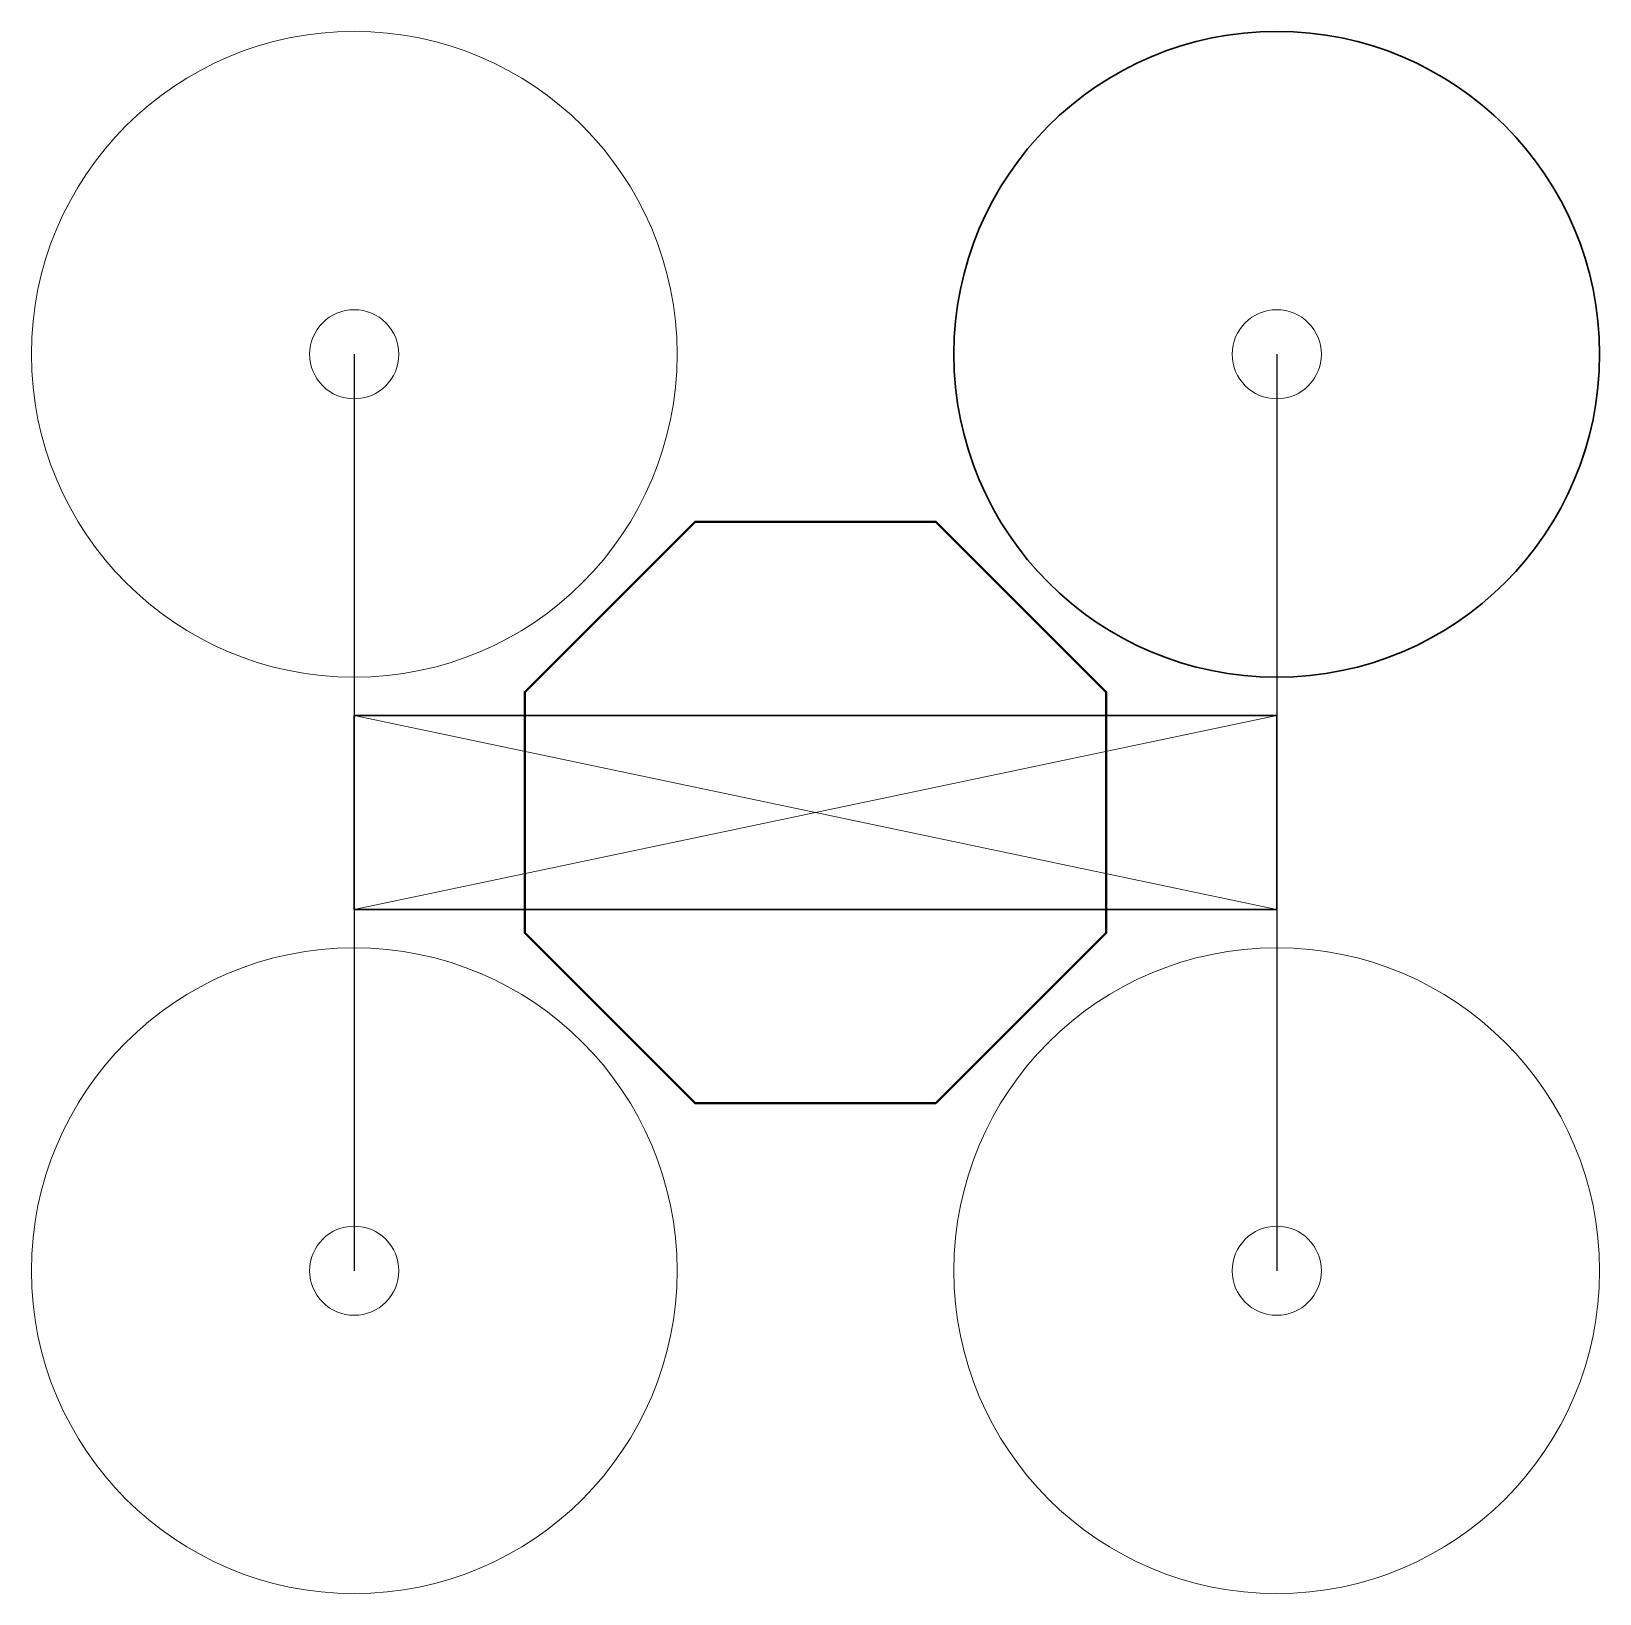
# Model space of a CAD drawing. Header units: inches. Extents: x -1596095 to 1052762, y -907497 to 506843.
# Drawn here: x -232496 to -212096, y -584540 to -564220 of the extents above; entities that cross this region are included whole.
import ezdxf

# ---------------------------------------------------------------- set-up
doc = ezdxf.new("R2010")
doc.units = ezdxf.units.IN
doc.header["$LTSCALE"] = 25
doc.header["$MEASUREMENT"] = 0
doc.layers.add('FRN.New.Rec', color=1, linetype='Continuous')
for name, color, linetype, lineweight in [('ramka', 7, 'Continuous', 13), ('STR.Exs', 7, 'Continuous', 30), ('Стены', 7, 'Continuous', 30)]:
    doc.layers.add(name, color=color, linetype=linetype, lineweight=lineweight)

msp = doc.modelspace()

# ---------------------------------------------------------------- linework, layer by layer
at = {"layer": 'FRN.New.Rec', "ltscale": 3}
for p, q in [((-228295.9, -568420.5), (-228295.9, -575640.5)), ((-216295.9, -568420.5), (-216295.9, -580340.5)), ((-228295.9, -575640.5), (-228295.9, -580340.5))]:
    msp.add_line(p, q, dxfattribs=at)
at = {"layer": 'ramka', "ltscale": 3}
for p, q in [((-228295.9, -573120.5), (-216295.9, -575640.5)), ((-216295.9, -573120.5), (-228295.9, -575640.5))]:
    msp.add_line(p, q, dxfattribs=at)
at = {"layer": 'ramka', "color": 175, "lineweight": 40, "ltscale": 3, "true_color": 0x4554a5}
msp.add_lwpolyline([(-220729.2, -578162.9), (-218513.6, -575947.2), (-218513.6, -572813.8), (-220729.2, -570598.1), (-223862.7, -570598.1), (-226078.3, -572813.8), (-226078.3, -575947.2), (-223862.7, -578162.9)], close=True, dxfattribs=at)
at = {"layer": 'ramka', "ltscale": 3}
for centre in [(-228295.9, -568420.5), (-228295.9, -580340.5), (-216295.9, -580340.5)]:
    msp.add_circle(centre, 4200, dxfattribs=at)
at = {"layer": 'STR.Exs', "ltscale": 3}
msp.add_circle((-216295.9, -568420.5), 4200, dxfattribs=at)
at = {"layer": 'STR.Exs', "lineweight": 9, "ltscale": 3}
for centre in [(-228295.9, -568420.5), (-216295.9, -568420.5), (-228295.9, -580340.5), (-216295.9, -580340.5)]:
    msp.add_circle(centre, 580.2, dxfattribs=at)
at = {"layer": 'Стены', "ltscale": 3}
msp.add_lwpolyline([(-228295.9, -573120.5), (-216295.9, -573120.5), (-216295.9, -575640.5), (-228295.9, -575640.5)], close=True, dxfattribs=at)

doc.saveas('drawing.dxf')
